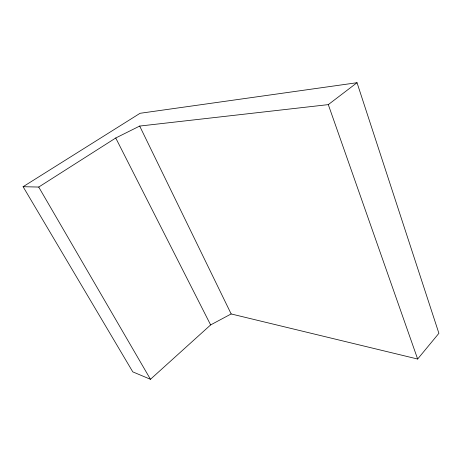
<?xml version="1.0" encoding="UTF-8"?>
<svg xmlns="http://www.w3.org/2000/svg" width="462" height="462" viewBox="0 0 462 462"><rect width="100%" height="100%" fill="white"/><g stroke="black" fill="none" stroke-linecap="round" stroke-linejoin="round"><path stroke-width="0.69" d="M417.648 359.032L438.9 333.31L357.028 82.71L140.061 113.294L23.1 186.712L132.79 371.875L150.462 379.29L210.632 324.925L231.162 313.952L417.648 359.032L328.303 104.62L357.028 82.71M23.1 186.712L38.721 187.052L115.743 137.994L139.686 126.062L328.303 104.62M38.721 187.052L150.462 379.29M115.743 137.994L210.632 324.925M139.686 126.062L231.162 313.952"/></g></svg>
